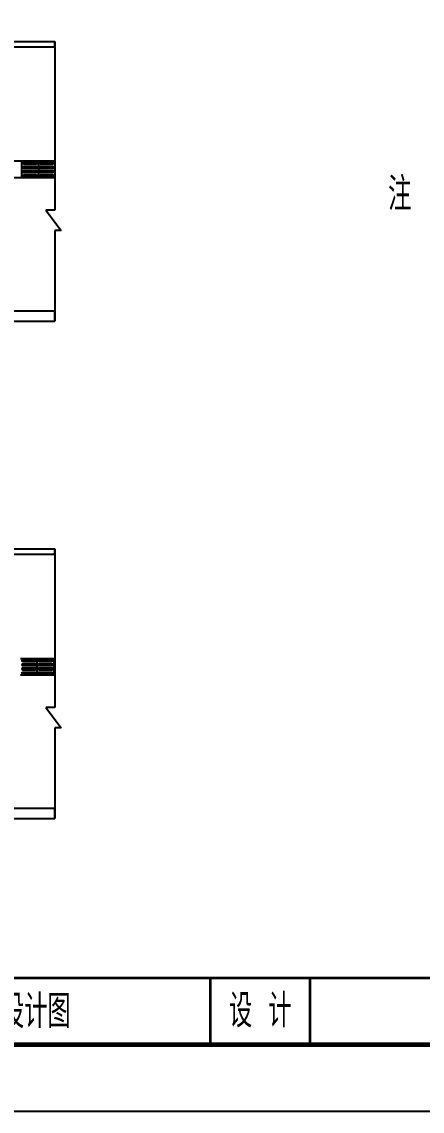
# Model space of a CAD drawing. Extents: x 2509 to 5569, y -317 to -20.
# Drawn here: x 5355.8 to 5416.1, y -317.5 to -153.7 of the extents above; entities that cross this region are included whole.
import ezdxf
from ezdxf.enums import TextEntityAlignment as Align

# ---------------------------------------------------------------- set-up
doc = ezdxf.new("R2010")
doc.units = 0
doc.header["$LTSCALE"] = 5
doc.layers.get('0').update_dxf_attribs({"linetype": 'CONTINUOUS'})
for name, color, linetype in [('DIMENSION', 2, 'CONTINUOUS'), ('图框', 7, 'CONTINUOUS'), ('文字字符', 7, 'CONTINUOUS'), ('说明', 7, 'CONTINUOUS')]:
    doc.layers.add(name, color=color, linetype=linetype)
doc.styles.get("Standard").update_dxf_attribs({"font": 'simplex1.shx', "width": 0.7, "bigfont": 'hztxt.shx'})

# ---------------------------------------------------------------- blocks, each defined once
blk = doc.blocks.new('series')
at = {"width": 0.75}
for tag, height, p in [('页码', 4, (-35, -19)), ('图名', 5, (-220, -282)), ('图号', 5, (-20, -282))]:
    blk.add_attdef(tag, text='', height=height, dxfattribs=at).set_placement(p, align=Align.MIDDLE_CENTER)

msp = doc.modelspace()

# ---------------------------------------------------------------- linework, layer by layer
for p, q in [((5230.826, -156.71), (5360.826, -156.71)), ((5360.826, -157.51), (5360.826, -156.71)), ((5360.826, -156.71), (5360.826, -182.037)), ((5360.826, -156.71), (5360.826, -182.037)), ((5230.826, -157.51), (5360.826, -157.51)), ((5360.826, -157.51), (5360.826, -174.678)), ((5360.826, -174.678), (5230.826, -174.678)), ((5355.846, -174.698), (5358.326, -174.698)), ((5355.846, -177.178), (5355.846, -174.698)), ((5358.326, -174.698), (5358.326, -177.178)), ((5358.346, -174.698), (5360.826, -174.698)), ((5358.346, -177.178), (5358.346, -174.698)), ((5360.826, -174.678), (5360.826, -177.178)), ((5360.826, -174.698), (5360.826, -177.178)), ((5360.826, -177.178), (5230.826, -177.178)), ((5355.846, -177.178), (5355.846, -176.868)), ((5358.326, -177.178), (5355.846, -177.178)), ((5358.346, -177.178), (5358.346, -176.868)), ((5360.826, -177.178), (5358.346, -177.178)), ((5360.826, -197.238), (5230.826, -197.238)), ((5360.826, -198.738), (5360.826, -197.238)), ((5230.826, -198.738), (5360.826, -198.738)), ((5230.826, -232.963), (5360.826, -232.963)), ((5230.826, -233.763), (5360.826, -233.763)), ((5360.826, -233.763), (5360.826, -232.963)), ((5360.826, -232.963), (5360.826, -256.791)), ((5360.826, -232.963), (5360.826, -256.791)), ((5360.826, -233.763), (5360.826, -249.432)), ((5355.661, -249.452), (5358.141, -249.452)), ((5358.141, -249.452), (5358.141, -251.932)), ((5358.161, -249.452), (5360.641, -249.452)), ((5358.161, -251.932), (5358.161, -249.452)), ((5360.641, -249.452), (5360.641, -251.932)), ((5360.826, -249.432), (5360.826, -251.932)), ((5358.141, -251.932), (5355.661, -251.932)), ((5358.161, -251.932), (5358.161, -251.622)), ((5360.641, -251.932), (5358.161, -251.932)), ((5360.826, -271.992), (5230.826, -271.992)), ((5360.826, -273.492), (5360.826, -271.992)), ((5230.826, -273.492), (5360.826, -273.492))]:
    msp.add_line(p, q)
msp.add_lwpolyline([(5569.201, -317.485), (5569.201, -20.485), (5149.201, -20.485), (5149.201, -317.485)], close=True)
at = {"color": 11}
for points in [[(5356.011, -175.008), (5356.011, -174.996)], [(5358.511, -175.008), (5358.511, -174.996)]]:
    msp.add_lwpolyline(points, dxfattribs=at)
at = {"layer": 'DIMENSION', "color": 8}
for points in [[(5356.136, -175.133, -1), (5356.136, -174.883), (5357.086, -174.883), (5358.036, -174.883, -1), (5358.036, -175.133), (5357.086, -175.133)], [(5358.636, -175.133, -1), (5358.636, -174.883), (5359.586, -174.883), (5360.536, -174.883, -1), (5360.536, -175.133), (5359.586, -175.133)], [(5356.136, -175.753), (5357.086, -175.753), (5358.036, -175.753, 1), (5358.036, -175.503), (5357.086, -175.503), (5356.136, -175.503, 1)], [(5356.136, -176.373), (5357.086, -176.373), (5358.036, -176.373, 1), (5358.036, -176.123), (5357.086, -176.123), (5356.136, -176.123, 1)], [(5356.136, -176.993, -1), (5356.136, -176.743), (5357.086, -176.743), (5358.036, -176.743, -1), (5358.036, -176.993), (5357.086, -176.993)], [(5358.636, -175.753), (5359.586, -175.753), (5360.536, -175.753, 1), (5360.536, -175.503), (5359.586, -175.503), (5358.636, -175.503, 1)], [(5358.636, -176.373), (5359.586, -176.373), (5360.536, -176.373, 1), (5360.536, -176.123), (5359.586, -176.123), (5358.636, -176.123, 1)], [(5358.636, -176.993, -1), (5358.636, -176.743), (5359.586, -176.743), (5360.536, -176.743, -1), (5360.536, -176.993), (5359.586, -176.993)], [(5355.971, -249.887, -1), (5355.971, -249.637), (5356.921, -249.637), (5357.871, -249.637, -1), (5357.871, -249.887), (5356.921, -249.887)], [(5355.971, -250.507), (5356.921, -250.507), (5357.871, -250.507, 1), (5357.871, -250.257), (5356.921, -250.257), (5355.971, -250.257, 1)], [(5358.471, -249.887, -1), (5358.471, -249.637), (5359.421, -249.637), (5360.371, -249.637, -1), (5360.371, -249.887), (5359.421, -249.887)], [(5358.471, -250.507), (5359.421, -250.507), (5360.371, -250.507, 1), (5360.371, -250.257), (5359.421, -250.257), (5358.471, -250.257, 1)], [(5355.971, -251.127), (5356.921, -251.127), (5357.871, -251.127, 1), (5357.871, -250.877), (5356.921, -250.877), (5355.971, -250.877, 1)], [(5355.971, -251.747, -1), (5355.971, -251.497), (5356.921, -251.497), (5357.871, -251.497, -1), (5357.871, -251.747), (5356.921, -251.747)], [(5358.471, -251.127), (5359.421, -251.127), (5360.371, -251.127, 1), (5360.371, -250.877), (5359.421, -250.877), (5358.471, -250.877, 1)], [(5358.471, -251.747, -1), (5358.471, -251.497), (5359.421, -251.497), (5360.371, -251.497, -1), (5360.371, -251.747), (5359.421, -251.747)]]:
    msp.add_lwpolyline(points, format="xyb", close=True, dxfattribs=at)
at = {"layer": '图框'}
for points, const_width in [([(5559.201, -30.485), (5179.201, -30.485), (5179.201, -307.485), (5559.201, -307.485), (5559.201, -30.485)], 0.7), ([(5179.201, -297.485), (5559.201, -297.485)], 0.4), ([(5384.201, -307.485), (5384.201, -297.485)], 0.4), ([(5399.201, -307.485), (5399.201, -297.485)], 0.4)]:
    msp.add_lwpolyline(points, dxfattribs=dict(at, const_width=const_width))
at = {"layer": '说明'}
for p, q in [((5359.467, -182.037), (5361.746, -185.103)), ((5360.826, -182.037), (5359.467, -182.037)), ((5360.826, -185.103), (5360.826, -198.738)), ((5361.746, -185.103), (5360.826, -185.103)), ((5360.826, -185.103), (5360.826, -198.738)), ((5359.467, -256.791), (5361.746, -259.857)), ((5360.826, -256.791), (5359.467, -256.791)), ((5360.826, -259.857), (5360.826, -273.492)), ((5361.746, -259.857), (5360.826, -259.857)), ((5360.826, -259.857), (5360.826, -273.492))]:
    msp.add_line(p, q, dxfattribs=at)

# ---------------------------------------------------------------- block references
at = {"layer": '图框'}
ref = msp.add_blockref('series', (5569.201, -20.485), dxfattribs=at)
ref.add_attrib('图名', '无障碍通道设计图', dxfattribs={"layer": '0', "height": 5, "width": 0.7}).set_placement((5349.201, -302.485), align=Align.MIDDLE_CENTER)

# ---------------------------------------------------------------- texts
at = {"layer": '图框', "width": 0.7}
msp.add_text('设 计', height=5, dxfattribs=at).set_placement((5391.702, -302.391), align=Align.MIDDLE_CENTER)
at = {"layer": '文字字符', "width": 0.7}
msp.add_text('注', height=5, dxfattribs=at).set_placement((5410.924, -182.126))

doc.saveas('drawing.dxf')
